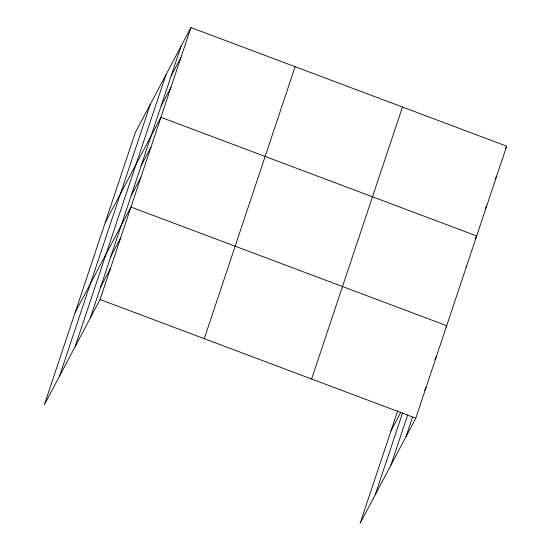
<?xml version="1.0" encoding="UTF-8"?>
<svg xmlns="http://www.w3.org/2000/svg" width="551" height="551" viewBox="0 0 551 551"><rect width="100%" height="100%" fill="white"/><g stroke="black" fill="none" stroke-linecap="round" stroke-linejoin="round"><path stroke-width="0.83" d="M59.487 376.181L150.361 104.194M75.108 346.682L165.975 74.695M90.268 318.044L181.134 46.064M190.942 27.55L135.202 132.832L44.328 404.813L100.068 299.53L190.942 27.55L506.672 146.187L415.798 418.168L360.058 523.45L397.712 410.764M204.263 338.679L295.129 66.699M311.611 379.019L402.478 107.039M375.217 494.819L402.588 412.892M390.838 465.32L407.644 415.027M405.997 436.688L412.499 417.217M171.141 75.983L180.948 57.469M161.147 105.902L170.948 87.389M105.213 222.583L160.954 117.301L476.684 235.945L475.114 238.907M141.152 165.734L150.96 147.22M131.159 195.653L140.96 177.14M75.225 312.334L130.966 207.059L446.696 325.696L445.911 327.177M110.861 256.401L120.669 237.88M100.564 287.223L110.372 268.709M505.494 148.412L506.672 146.187M495.501 178.331L496.678 176.106M485.114 208.987L486.678 206.026M465.905 267.345L466.69 265.858M390.955 430.978L400.928 412.141M434.829 359.486L436.399 356.525M424.532 390.308L426.102 387.346M100.068 299.53L415.798 418.168"/></g></svg>
